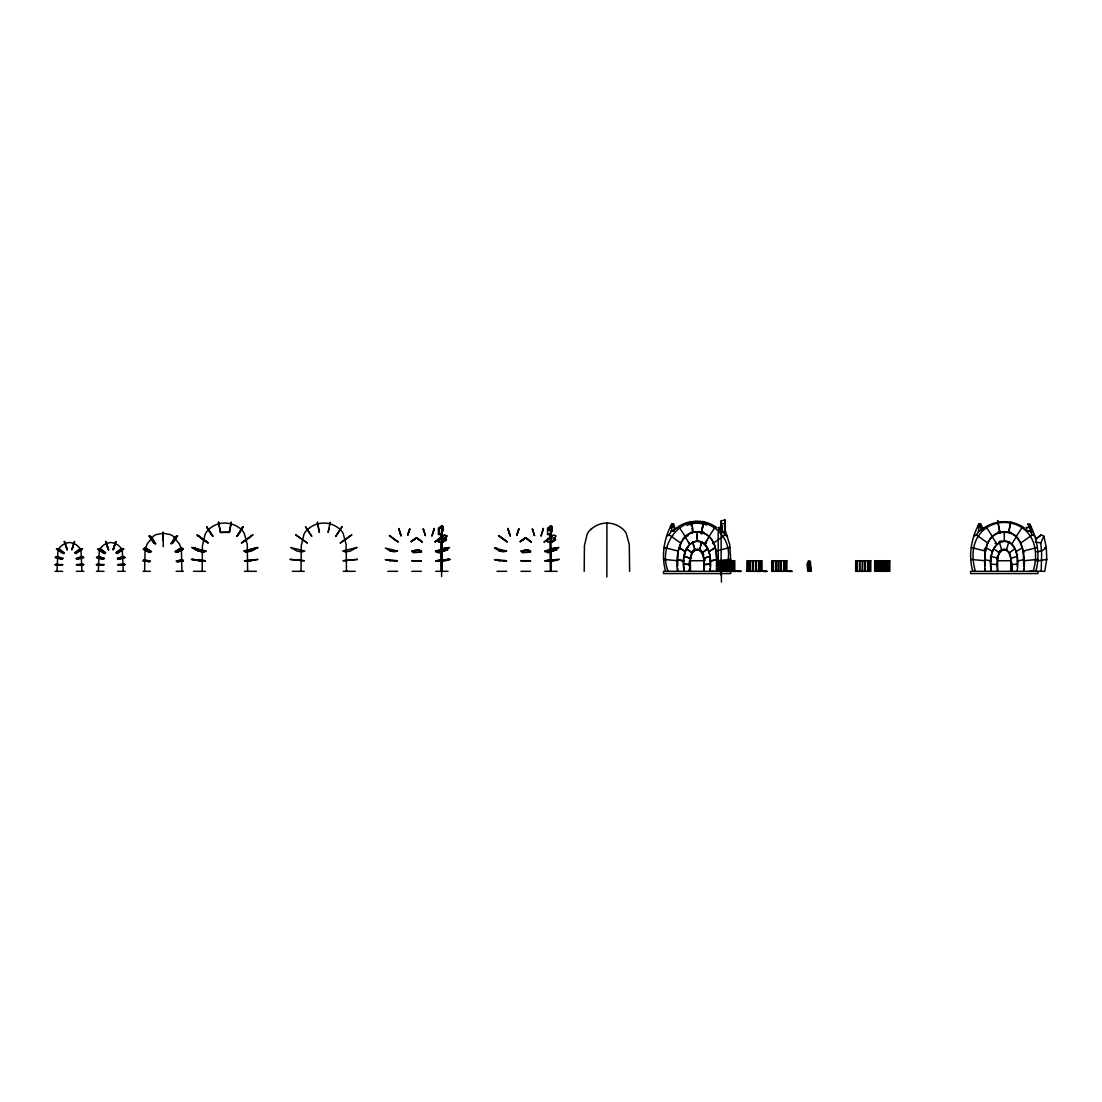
<?xml version="1.0" encoding="UTF-8"?>
<svg xmlns="http://www.w3.org/2000/svg" width="1102" height="1102" viewBox="0 0 1102 1102"><rect width="100%" height="100%" fill="white"/><g stroke="black" fill="none" stroke-linecap="round" stroke-linejoin="round"><path stroke-width="1.5" d="M163.248 540.862L163.248 532.018M438.899 538.74L438.899 540.972M441.282 571.318L441.296 541.289M441.723 558.59L441.613 571.318L441.282 542.115M441.613 556.207L441.613 550.022M441.723 549.774L441.723 531.371M442.233 527.293L441.723 525.654L441.723 527.39L440.676 527.266L438.472 529.621M550.38 571.318L550.38 542.115M550.711 571.318L550.711 558.838M550.711 556.207L550.711 550.022M550.711 548.755L550.711 531.619M550.711 526.77L550.711 525.916L550.711 541.798M606.858 576.911L606.927 523.037M675.14 529.153L673.57 523.794L671.531 528.85M703.93 571.318C703.186 564.403 706.602 549.14 695.775 549.388M710.005 568.77L710.005 571.318C715.969 531.453 678.171 531.439 684.314 571.318C676.738 537.611 712.856 526.935 710.005 566.221M719.083 529.566L719.083 527.403L719.083 530.503M1011.113 571.318L1010.906 559.94M1012.091 568.219L1012.091 566.676M1017.174 566.221C1020.025 526.963 983.99 537.583 991.414 571.318C985.174 531.495 1023.482 531.481 1017.091 571.318M416.859 537.941L421.956 541.785M677.606 571.318C674.41 554.829 681.27 525.806 703.599 533.024C716.465 538.244 717.126 554.168 716.603 566.029M984.789 571.318C984.83 558.149 983.039 539.525 997.751 533.148C1005.134 530.2 1014.487 532.638 1018.868 539.47M1023.799 571.318C1026.417 554.65 1020.727 525.861 997.751 533.148C984.885 538.231 984.306 554.265 984.802 566.029M677.689 571.318L677.702 568.412M698.461 549.388C687.62 549.085 691.078 564.486 690.307 571.318M984.857 571.318L984.885 568.412M1005.644 549.388C994.789 549.085 998.26 564.486 997.475 571.318M689.411 566.029L689.425 563.384M81.961 571.318L80.969 550.614A11.116 11.116 0 0 0 78.986 547.239L76.782 545.215A15.208 15.208 0 0 0 73.242 543.314L70.514 542.625A9.119 9.119 0 0 0 67.925 542.707L65.156 543.534A15.29 15.29 0 0 0 62.18 545.215L59.976 547.239A11.103 11.103 0 0 0 57.993 550.614L57.001 571.318M123.272 571.318L122.294 550.614A11.116 11.116 0 0 0 120.311 547.239L118.107 545.215A15.208 15.208 0 0 0 114.553 543.314L111.839 542.625A9.119 9.119 0 0 0 109.25 542.707L106.481 543.534A15.29 15.29 0 0 0 103.505 545.215L101.301 547.239A11.103 11.103 0 0 0 99.318 550.614L98.326 571.318M703.82 571.318C707.925 542.859 686.312 542.859 690.417 571.318M1010.989 571.318C1015.107 542.859 993.481 542.859 997.599 571.318M144.596 571.318L145.065 550.573A26.324 26.324 0 0 1 147.269 543.809L153.509 536.082A14.849 14.849 0 0 1 156.319 534.553L163.248 533.258L170.19 534.553A14.808 14.808 0 0 1 173 536.082L179.24 543.809A26.489 26.489 0 0 1 181.431 550.587L181.913 571.318M1011.967 571.318L1011.994 568.673M73.517 544.333L74.109 542.749L73.655 543.644M114.842 544.333L115.434 542.749L114.966 543.644M716.589 560.739L730.695 559.403L729.689 544.484L724.675 528.561M1035.784 571.318C1040.398 555.477 1037.244 538.272 1029.626 523.891L1030.825 527.431L1029.612 526.439M724.964 519.965L724.964 532.418L724.964 519.965L721.3 520.888L721.3 532.473L724.717 532.418M442.439 527.996C439.133 529.194 442.563 526.164 442.481 528.216M689.453 560.766L689.329 565.119L690.32 564.651L684.314 564.1L690.32 564.651M57.593 549.361L59.095 550.284M59.164 550.173L57.676 549.14M98.904 549.361L100.42 550.284M100.475 550.173L99.028 549.14M1041.211 571.318L1041.652 553.466L1040.756 542.942L1043.911 536.261L1041.252 534.911L1035.453 538.933M74.109 542.818L73.655 544.305M115.421 542.818L114.98 544.305M176.003 537.597L175.122 538.919M150.519 537.638L151.484 538.961M151.621 538.878L150.657 538.024M684.797 554.678L685.003 552.997M441.916 531.15L441.558 534.36L438.899 534.098L438.899 530.434M442.728 527.651L441.943 534.814L438.472 534.456L438.472 528.244L441.503 526.219L443.032 527.431L441.861 533.919M551.827 527.651L551.041 534.814L547.57 534.456L547.57 528.244L550.601 526.219L552.13 527.431L550.959 533.919M79.826 550.063L81.328 549.168M81.383 549.333L80.267 549.953M121.137 550.187L122.639 549.168M122.708 549.333L121.592 549.953M979.788 523.849L978.962 523.891C971.344 538.272 968.19 555.477 972.804 571.318M681.463 541.165L678.171 551.055L677.634 566.029M548.892 530.379C552.887 532.762 547.033 527.142 550.532 530.833M441.75 526.536L441.64 527.403L442.632 526.784L441.668 534.139L438.899 533.878L438.899 528.45L441.558 526.77L440.745 527.335M550.848 526.536L550.738 527.403L551.11 526.604M551.592 527.886L551.73 526.784M420.923 561.097L412.368 560.739M182.092 549.375L180.425 550.063L181.403 550.022M997.158 556.441L996.745 559.334L997.833 558.383L991.759 556.469M230.814 524.648L230.993 523.836M717.126 527.913C687.896 506.452 655.773 541.275 668.17 571.318M441.503 533.478L442.026 530.53M230.773 525.075L231.31 522.21L229.34 532.294M329.663 524.951L330.159 522.21L328.148 532.418L329.002 528.34M231.076 523.395L230.883 524.304L231.048 523.588M702.36 528.34C706.726 505.184 698.062 550.256 702.814 525.998M230.153 528.34L229.436 532.018L220.51 532.418L229.299 532.418L231.241 522.362M441.53 533.74L442.178 530.406M434.174 528.919L433.665 530.696M543.245 529.043L542.763 530.696M409.324 530.503L409.792 528.836L407.63 535.365L409.076 531.26M518.422 530.503L518.89 528.836M409.655 529.236L407.781 534.911M700.5 545.765L701.079 543.809M672.606 523.849L671.779 523.891C664.175 538.272 661.021 555.477 665.636 571.318M115.531 542.212L113.52 549.319M699.756 549.746L701.671 541.84M1008.853 541.84L1006.484 549.691L1009.473 552.749L1010.754 558.383L1016.829 556.469M71.947 549.719L74.399 541.633M113.258 549.719L115.71 541.633M699.315 549.691L699.908 547.735M72.76 547.694L71.685 549.691L74.633 541.481M114.071 547.694L112.996 549.691L115.958 541.481M671.779 523.891L671.104 528.01M978.962 523.891L977.763 527.459M518.174 531.26L516.728 535.365L518.877 528.836M978.714 528.85L980.752 523.794L982.323 527.321L982.323 530.792M671.476 526.494L671.821 525.585M978.645 526.494L979.003 525.585L977.681 526.508M518.684 529.373L516.879 534.911M670.884 527.651L672.564 526.191L675.14 529.263M808.014 563.769L807.931 565.629L808.703 565.533L808.152 564.072M809.047 561.579L808.248 563.26L808.964 564.169L810.039 562.86L809.419 561.552M240.911 530.461L241.958 528.561M243.129 526.811L237.219 535.889L242.881 527.155M341.992 526.811L335.724 536.412L341.978 526.797M666.655 536.013L669.176 534.911L671.132 531.426L674.479 531.026M973.837 536.013L976.344 534.911L978.893 531.109M144.21 559.857L143.563 560.987L149.844 561.111M145.464 561.014L143.095 561.014L143.852 559.678L150.382 561.125L148.798 561.896M81.025 557.75L82.746 557.309M82.774 557.502L81.093 557.929M122.35 557.75L124.058 557.309M124.085 557.502L122.418 557.929M708.131 538.437L709.22 536.674C701.864 529.594 688.13 530.696 682.537 539.47M1016.402 536.674L1011.912 543.782M706.368 543.327L704.743 543.782L709.22 536.674C718.352 545.821 716.19 559.623 716.617 571.318M706.974 540.255L704.743 543.782M709.082 536.412L715.336 526.797M1016.251 536.412L1022.504 526.797M241.283 529.69L242.302 528.23M240.842 530.654L241.985 528.877M237.44 535.696L242.771 527.459M239.533 532.679L236.861 536.412L243.115 526.797M241.393 529.525L241.861 528.864M171.884 543.493L176.871 536.04M998.564 552.391L1000.409 550.366M441.131 538.258L440.993 539.112L442.412 538.906L440.745 538.299L441.627 538.148M438.472 529.015L441.048 526.191L443.114 526.494L442.04 534.58L438.472 534.25M438.899 529.167L442.012 526.604M547.57 529.015L550.146 526.191L552.212 526.494L551.138 534.58L547.57 534.25M719.083 529.015L722.127 526.164M1026.265 529.015L1028.841 526.191L1030.893 526.494M688.13 546.675L687.607 547.239A11.103 11.103 0 0 0 686.684 548.479M998.591 552.529L1000.478 550.463M547.57 529.621L550.835 527.335M247.619 571.318L247.275 544.471L244.3 533.451A16.957 16.957 0 0 0 241.903 530.172L240.815 529.098A23.583 23.583 0 0 0 230.965 523.877A23.679 23.679 0 0 0 218.816 523.822A23.941 23.941 0 0 0 209.573 528.643L207.92 530.214A17.15 17.15 0 0 0 205.11 534.25L202.41 545.669L202.189 571.318M247.261 539.195L246.38 539.704M81.052 549.815L79.895 550.284M122.377 549.815L121.22 550.284M144.431 549.457L146.001 549.912M692.194 551.275L694.921 549.691L692.566 541.84M308.436 528.643L306.783 530.214A17.15 17.15 0 0 0 303.959 534.25L301.273 545.669L301.039 571.318M591.581 528.643L589.928 530.214A17.15 17.15 0 0 0 587.118 534.25L584.418 545.669L584.198 571.318M102.954 559.113L103.808 558.37L98.519 556.689L97.059 557.612L101.577 558.755M549.085 538.85L550.711 539.209L549.333 538.713M440.979 527.321L441.957 527.128M246.655 539.663L241.958 542.625M437.797 540.187L443.679 535.531L434.835 541.936L437.797 540.187L438.472 541.647L442.605 541.853M438.224 540.228L444.505 535.255L446.448 536.109L442.591 541.592L438.816 541.426L438.224 540.228L438.816 541.413M548.92 539.429L549.815 539.14M1035.894 539.14L1041.252 534.911M397.092 551L390.37 551L385.383 548.08L397.574 551.055L394.53 551.799L390.122 551.055M506.19 551L499.468 551L494.481 548.08L506.672 551.055L503.628 551.799L499.22 551.055M1014.97 548.617L1009.473 552.749M181.045 561.001L182.78 560.877L177.711 561.896L176.113 561.125L182.656 559.678L183.414 561.014L181.127 561.152M702.291 552.749L707.801 548.617L702.291 552.749L703.462 553.645L700.996 550.366M440.428 550.477L441.337 550.173M549.526 550.477L550.435 550.173M713.683 542.942L725.061 534.911L727.582 536.013M1023.786 566.029L1023.235 551.055L1020.865 542.942L1032.23 534.911L1034.75 536.013M442.439 550.49L440.993 550.862L443.142 549.967M550.642 550.876L549.815 550.986M246.752 551.083L248.405 550.697M248.432 550.835L246.944 551.207L247.606 550.945M413.319 540.407L416.157 537.941L411.363 541.481L416.501 537.652L410.95 541.757L412.231 541.22M522.417 540.407L525.255 537.941L520.048 541.757L521.329 541.22M242.729 542.349L249.093 537.872M525.599 537.652L520.461 541.481L525.599 537.652L528.313 539.539M531.054 541.785L525.599 538.203M75.349 553.287L81.796 548.906M116.674 553.287L123.107 548.906M205.482 550.986L202.713 551.84L198.456 551.014L192.368 547.653L194.847 547.763M675.333 529.07C697.456 509.551 733.023 530.971 728.105 559.458L730.695 559.403M982.516 529.07C994.376 519.841 1012.008 519.07 1024.309 527.913M442.632 550.986L447.095 548.08L444.795 548.011L435.731 551.758L442.866 551.055L449.561 547.515L435.442 551.055L436.75 551.923L442.921 551.014L447.619 547.97L444.836 547.887M1022.449 547.584L1016.058 551.647M175.852 537.418L174.887 538.878M208.485 529.8L207.989 528.864M676.972 527.982L671.132 531.426M984.141 527.982L978.301 531.426M442.976 541.633L445.924 539.732M182.753 560.89L181.802 560.753M443.004 541.592L445.966 539.704L445.539 538.162M56.216 557.529L57.938 557.75M97.527 557.529L99.263 557.75M443.142 535.916L435.249 541.895M552.24 535.916L543.989 542.17M550.821 536.729L552.777 535.531M250.512 536.357L252.317 535.283M180.935 549.526L182.023 549.251M550.449 539.484L549.347 539.622M251.311 551.014L257.964 547.515L243.845 551.055L247.096 551.827M56.23 557.309L57.4 557.405M57.869 557.929L56.725 557.819M97.555 557.309L98.712 557.405M99.194 557.929L98.05 557.819M145.987 550.201L145.023 549.981M176.54 552.157L182.891 548.879M549.788 538.327L551.083 538.313M102.693 565.037L103.464 564.665L97.031 564.651M693.296 550.463L695.018 549.65L694.329 547.735M442.412 550.353L440.841 550.697L442.274 550.573M204.958 560.711L191.321 559.403L205.427 560.739L198.236 560.739M81.093 564.61L82.802 564.486M82.788 564.61L81.644 564.486M122.418 564.61L124.127 564.486M124.113 564.61L122.969 564.486M437.15 551.62L446.2 548.052M437.728 551.813L447.991 547.708M550.614 550.738L548.961 551.124L551.344 550.353M175.314 536.977L177.091 536.233L172.559 542.997L171.292 543.369M245.815 551.937L256.986 547.46M550.421 550.972L549.237 551.248M248.212 550.945L246.944 550.972M82.223 557.832L81.576 557.405M123.548 557.832L122.887 557.405M441.819 550.463L441.02 550.642M550.917 550.463L549.967 550.793M56.037 564.541L57.869 564.61M97.348 564.541L99.18 564.61M440.511 552.143L442.122 551.565L441.089 551.937M441.613 551.744L440.731 552.047L442.398 551.468M549.044 552.336L550.89 551.689L549.361 552.226M440.828 552.019L442.481 551.441M549.292 552.254L551.152 551.592M438.472 552.846L447.88 549.54L438.885 552.708M547.57 552.846L556.978 549.54L552.667 551.055M443.514 551.069L447.481 549.678M549.829 552.047L550.711 551.744M145.436 561.152L143.742 560.89L144.693 560.766M703.586 558.383L709.647 556.469L703.586 558.383L704.784 560.766L704.412 557.929L704.66 559.334M716.052 551.055L730.185 547.515L727.237 547.653M670.512 526.508L671.517 526.205M396.21 560.946L397.037 560.725M505.308 560.946L506.135 560.725M56.161 564.486L57.318 564.486M57.827 564.734L56.202 564.623M97.486 564.486L98.643 564.486M99.139 564.734L97.527 564.623M76.617 558.962L83.297 557.268M117.928 558.962L124.609 557.268M1023.703 559.678L1017.16 561.125M440.442 560.532L441.351 560.422M442.081 560.491L440.635 560.491M549.54 560.532L551.537 560.505L549.526 560.587M244.672 551.606L254.603 549.361M246.876 551.95L251.545 551.055M438.472 551.95L443.142 551.055M1001.69 540.999L999.142 541.481L1001.649 549.746M246.407 560.863L248.446 560.684L247.661 560.656M57.896 549.802L58.888 549.678M99.221 549.802L100.199 549.678M247.812 560.766L246.793 560.766L248.102 560.739M549.733 560.491L551.51 560.505M998.04 532.431L1000.52 532.018M690.307 532.404C697.18 535.186 688.061 514.675 691.422 525.998M997.489 532.404L1011.099 532.404M442.315 560.574L441.53 560.56M177.229 561.662L183.249 560.739M440.456 560.601L441.461 560.546M446.351 559.637L436.447 560.711M551.028 560.408L549.719 560.601L550.49 560.574M245.801 561.07L257.386 559.43M437.728 561.028L448.473 559.472M438.128 561.028L448.679 559.472M550.173 560.587L552.46 560.339M1036.775 551.716L1041.569 551.055L1046.294 547.653L1043.911 536.261M551.275 560.601L550.366 560.574M443.555 560.739L447.853 560.188L438.472 561.373M552.653 560.739L556.951 560.188L547.57 561.373M201.377 550.697L203.043 551.083M202.961 551.207L202.189 550.945M443.142 560.739L438.472 561.07L447.674 559.609L435.772 560.987L450.084 559.403L435.979 560.739L436.75 561.083M108.092 549.319L105.861 541.95M82.264 564.72L81.176 564.72M123.589 564.72L122.501 564.72M1023.772 560.739L1037.864 559.403M246.903 560.794L247.647 560.739L246.366 560.918M1017.091 564.1L1011.085 564.651L1012.091 565.119L1012.091 571.318M445.911 537.872L446.379 539.787L443.087 541.909L446.42 539.76L445.911 537.872L438.472 538.52L438.472 541.192M555.009 537.872L555.477 539.787L552.212 541.867L555.477 539.787L555.009 537.872L547.57 538.52L547.57 541.192M1002.944 549.388L1006.939 549.746M244.864 560.959L254.617 560.147M251.545 560.739L244.382 560.739L257.937 559.444M1037.354 547.515L1023.235 551.055L1024.543 551.923M76.892 564.94L83.394 564.5M118.217 564.94L124.705 564.5M978.7 526.205L982.323 529.263L981.014 527.197M1036.789 560.987L1046.776 559.458L1046.294 547.653L1044.806 547.611M257.441 547.639L244.313 550.986L245.539 551.813M446.544 547.763L449.037 547.639M671.09 531.15L673.79 531.068M447.398 559.499L449.547 559.444M724.964 532.418L723.05 532.445M201.349 550.835L202.754 550.931M301.796 551.95L304.827 551.055L290.694 547.515L297.085 551.055L300.226 551.661M438.651 551.606L436.13 551.014M413.443 561.29L414.696 561.276M732.183 560.739L732.183 571.318L736.37 571.318L663.487 571.318L663.487 573.563L730.75 573.563L730.833 560.739M709.55 571.318L713.421 571.318M202.41 560.684L202.01 560.656M438.665 560.932L436.199 560.725M394.323 560.959L397.519 560.739L387.904 559.651M503.421 560.959L506.617 560.739L497.002 559.651M345.601 571.318L347.378 571.318M740.337 571.318L738.23 571.318M759.347 571.318L757.432 571.318M766.413 571.318L764.03 571.318M788.949 571.318L791.016 571.318M495.005 548.19L497.319 548.19M387.987 559.692L385.328 559.651L390.383 560.725M497.085 559.692L494.426 559.651L499.482 560.725M201.611 560.725L202.754 560.725M690.541 560.739L703.696 560.739M997.723 560.739L1010.865 560.739M300.157 571.318L301.934 571.318M730.24 571.318L725.929 571.318M791.842 571.318L787.544 571.318L792.104 571.318M55.1 571.318L62.662 571.318M76.3 571.318L83.862 571.318M96.425 571.318L103.987 571.318M117.625 571.318L125.187 571.318M143.108 571.318L150.368 571.318M176.141 571.318L183.387 571.318M193.415 571.318L205.399 571.318M244.41 571.318L256.38 571.318M292.278 571.318L304.262 571.318M343.259 571.318L355.243 571.318M387.876 571.318L397.533 571.318M411.873 571.318L421.419 571.318M435.772 571.318L447.991 571.318M496.974 571.318L506.631 571.318M520.971 571.318L530.517 571.318M544.87 571.318L557.089 571.318M746.495 571.318L762.033 571.318L762.033 560.739L746.894 560.739L746.894 571.318M759.857 571.318L758.947 571.318L758.92 560.739M765.256 571.318L766.014 571.318M790.162 571.318L790.919 571.318M735.544 571.318L733.946 571.318L733.78 560.739M445.056 559.623L447.15 559.651M1045.509 559.43L1046.776 559.458L1044.696 571.318L970.669 571.318L970.669 573.563L1037.919 573.563L1037.919 571.318M666.131 559.458L663.542 559.403L677.634 560.739M721.08 524.456L720.653 523.781L721.658 526.191L722.705 526.205M202.768 560.822L202.079 560.656M666.986 547.653L664.051 547.515L678.171 551.055M970.724 559.403L984.816 560.739M441.613 526.756L442.481 527.665M551.703 541.853L547.57 541.647L546.854 540.2L553.548 534.911L556.069 536.013L551.95 541.853L547.57 541.661L546.895 540.187L544.292 541.716M202.754 551.207L201.666 550.972M1026.926 530.944L1030.287 531.426L1032.23 534.911M721.3 523.588L724.717 523.794M499.247 560.739L503.628 561.001M390.149 560.739L394.53 561.001M971.234 547.515L985.353 551.055M96.893 564.5L103.395 564.94M55.582 564.5L62.07 564.94M1030.094 571.098L1033.235 571.318C1051.308 506.162 957.28 506.162 975.353 571.318M547.57 533.905L550.986 534.181L552.074 528.574L551.289 527.954M438.472 533.905L441.888 534.181L442.976 528.574L442.191 527.954M997.503 564.651L991.497 564.1M195.164 560.147L204.931 560.959M203.801 561.083L192.616 559.43L203.291 561.028M143.246 560.739L149.28 561.662M143.673 560.794L144.596 560.946M701.643 532.018L703.916 532.404M700.886 532.018L703.379 532.431M1035.177 541.922L1040.756 542.942M123.286 549.264L121.358 548.92L116.454 552.598L117.363 553.287M978.383 530.2L981.042 530.723M671.214 530.2L673.873 530.723M991.428 561.125L984.885 559.678M506.493 541.605L498.435 535.517L507.512 541.991L498.986 535.889M195.192 549.375L205.124 551.606M701.12 533.657L702.112 533.891M96.99 557.268L103.671 558.962M55.679 557.268L62.359 558.962M995.051 543.327L996.676 543.782L992.186 536.674M704.812 524.318L703.2 523.822A23.679 23.679 0 0 0 691.037 523.822M150.657 537.418L151.484 538.368M124.581 564.651L118.148 564.665L118.92 565.037M440.883 538.396L442.329 538.974M193.305 547.584L203.994 551.937M193.112 547.584L203.595 551.95M1028.29 530.475L1030.287 531.426L1030.439 528.988M144.018 549.085L144.83 549.499M985.711 550.008L984.238 549.251L986.138 547.584L992.53 551.647M143.618 548.879L149.968 552.157M143.715 549.333L149.087 552.102L150.933 551.482L145.326 547.914M202.589 539.167L203.966 540.132M202.988 539.415L203.911 540.159L197.492 535.283L207.837 542.625L196.955 534.911L208.333 542.942L203.65 540.2M976.344 534.911L987.723 542.942M669.176 534.911L680.54 542.942M106.66 544.36L106.205 542.652L106.77 544.333M64.99 543.438C66.161 545.821 64.164 541.523 65.046 543.63M389.888 535.889L398.414 541.991L395.205 540.159M391.293 536.715L389.337 535.517L395.315 540.187M435.924 550.986L437.15 551.813M98.491 548.906L104.938 553.287M104.249 553.287L98.326 549.264L100.254 548.92L105.145 552.598L104.47 553.645L97.706 549.058L100.13 548.617L105.627 552.749M57.18 548.906L63.613 553.287M416.501 537.652L419.215 539.539M528.85 540.49L531.426 542.032L528.175 539.484M200.716 537.872L207.08 542.349M416.501 538.203L422.328 542.032L419.077 539.484M999.115 552.749L993.618 548.617M510.13 535.558L507.953 528.919M401.032 535.558L398.731 528.478L401.183 535.985L400.164 533.216M986.083 526.797L992.337 536.412M678.901 526.797L685.155 536.412M305.543 526.797L311.797 536.412L305.529 526.811M206.694 526.797L212.934 536.412L210.275 532.679M700.941 550.463L703.847 555.16M534.415 535.228L532.307 528.836M425.317 535.228L423.209 528.836L425.468 535.668L424.89 534.181M212.59 535.889L207.865 528.96M149.624 536.04L154.624 543.493M207.038 527.486L212.355 535.696M688.392 542.06L689.494 543.782L685.017 536.674L686.105 538.437M1028.249 524.456L1027.835 523.781L1029.874 528.836M106.288 542.721L106.632 543.644M64.963 542.721L65.321 543.644M723.105 531.426L725.061 534.911M206.666 526.811L208.002 529.125M1030.714 528.726L1031.334 529.883M1019.942 541.165L1020.865 542.942M712.471 542.583L713.104 543.809M219.036 525.089L218.499 522.21L220.51 532.418M1029.874 526.177L1030.522 527.651M721.658 526.191L722.196 527.486M423.361 529.236L423.76 530.723M724.482 530.599L724.73 531.343M533.988 534.181L534.566 535.668L532.445 529.112M105.888 541.633L108.34 549.719M64.577 541.633L67.029 549.719M693.158 543.809L693.737 545.765M399.351 530.696L398.855 528.919M532.445 529.236L532.858 530.723M1031.513 530.255L1032.106 532.5M218.733 523.34L218.94 524.373M998.605 525.998C994.899 506.066 1002.944 548.204 998.811 527.073M691.877 528.34L692.593 532.018M218.513 522.238L220.469 532.294M550.394 541.289L550.766 571.318M689.411 568.673L689.453 571.318M1012.063 563.673L1012.091 565.119M1023.703 568.412L1023.73 571.318M1011.98 563.384L1011.994 566.029M716.534 568.412L716.548 571.318M550.366 537.804L550.353 534.69M441.268 537.804L441.255 534.69M629.628 571.318L629.283 544.471L626.308 533.451A16.957 16.957 0 0 0 623.911 530.172L622.823 529.098A23.721 23.721 0 0 0 591.65 528.712M346.483 571.318L346.138 544.471L343.149 533.451A16.957 16.957 0 0 0 340.766 530.172L339.678 529.098A23.721 23.721 0 0 0 308.505 528.712M718.187 532.17L718.256 571.318M550.366 534.236L550.38 538.368M441.613 525.916L441.613 541.798M441.255 533.754L441.282 538.368M1026.265 527.403L1026.265 529.855M1004.294 531.839L1004.294 540.862M888.818 560.739L888.804 571.318M888.157 560.739L888.157 571.318M887.468 560.739L887.468 571.318M887.206 560.739L887.206 571.318M885.87 560.739L885.87 571.318M885.609 560.739L885.609 571.318M884.272 560.739L884.272 571.318M884.024 560.739L884.024 571.318M882.674 560.739L882.674 571.318M882.427 560.739L882.427 571.318M881.077 560.739L881.077 571.318M880.829 560.739L880.829 571.318M879.479 560.739L879.479 571.318M879.231 560.739L879.231 571.318M877.881 560.739L877.881 571.318M877.633 560.739L877.633 571.318M876.283 560.739L876.283 571.318M876.035 560.739L876.035 571.318M875.677 560.739L875.663 571.318M869.822 560.739L869.891 571.318M869.23 560.739L869.23 571.318M868.059 560.739L868.059 571.318M867.866 560.739L867.866 571.318M867.66 560.739L867.66 571.318M865.346 560.739L865.346 571.318M865.153 560.739L865.153 571.318M864.946 560.739L864.946 571.318M862.632 560.739L862.632 571.318M862.439 560.739L862.232 571.318M859.725 560.739L859.932 571.318M859.519 560.739L859.519 571.318M856.681 560.739L856.516 571.318M785.946 560.739L785.878 571.318M785.299 560.739L785.299 571.318M784.114 560.739L784.114 571.318M783.921 560.739L783.921 571.318M783.715 560.739L783.715 571.318M781.208 560.739L781.414 571.318M781.001 560.739L781.001 571.318M778.701 560.739L778.701 571.318M778.494 560.739L778.494 571.318M778.288 560.739L778.288 571.318M775.987 560.739L775.987 571.318M775.78 560.739L775.78 571.318M775.574 560.739L775.574 571.318M773.273 560.739L773.273 571.318M773.136 560.739L773.136 571.318M772.736 560.739L772.736 571.318M772.571 560.739L772.571 571.318M761.027 560.739L761.041 571.318M760.38 560.739L760.38 571.318L756.44 571.318L756.055 560.739M759.182 560.739L759.182 571.318M758.892 560.739L758.892 571.318M758.631 560.739L758.631 571.318M756.316 560.739L756.316 571.318M755.752 560.739L755.752 571.318M753.437 560.739L753.437 571.318M753.176 560.739L753.148 571.318M752.886 560.739L752.886 571.318M750.558 560.739L750.558 571.318M750.297 560.739L750.269 571.318M750.007 560.739L750.007 571.318M748.547 560.739L748.547 571.318M747.9 560.739L747.886 571.318M734.786 571.318L734.786 560.739L719.647 560.739L719.647 571.318M733.133 560.739L733.133 571.318M732.431 560.739L732.431 571.318M730.585 560.739L730.585 571.318M729.248 560.739L729.248 571.318L727.816 571.318L727.389 560.739M728.987 560.739L728.987 571.318M727.651 560.739L727.651 571.318M726.053 560.739L726.053 571.318M725.805 560.739L725.805 571.318M724.455 560.739L724.455 571.318M724.207 560.739L724.207 571.318M722.857 560.739L722.857 571.318M722.609 560.739L722.609 571.318M722.223 526.095L722.223 530.792M721.3 560.739L721.3 571.318M721.411 571.979L721.411 582.118M721.135 520.709L721.135 575.216M721.011 560.739L721.011 571.318M720.639 560.739L720.653 571.318M697.111 531.839L697.111 540.751M697.111 534.181L697.111 538.699M689.329 569.762L689.329 571.318M550.711 547.666L550.711 567.213M550.38 549.127L550.38 551.289M550.38 560.05L550.38 560.822M441.723 530.117L441.723 537.79M441.723 540.944L441.723 566.965M441.613 547.666L441.613 576.498M441.282 549.127L441.282 551.289M441.282 560.05L441.282 560.822M163.248 533.216L163.248 546.702M679.603 547.763A26.324 26.324 0 0 1 680.554 545.077M687.372 536.082A14.849 14.849 0 0 1 688.295 535.503M686.835 525.461A23.721 23.721 0 0 1 706.754 525.075M808.62 567.406L808.51 570.423L808.62 567.406M808.689 565.781L808.124 567.213L808.689 565.781M809.061 567.351L808.937 570.56L810.369 570.56L809.061 567.351M809.143 565.285L809.075 567.089L809.143 565.285M421.033 551.124L420.95 552.088L413.732 552.446L412.3 551.069L418.237 549.898L421.033 551.124M421.46 551.055L421.377 552.212L413.429 552.598L411.804 551.055L418.457 549.746L421.46 551.055M530.131 551.124L530.048 552.088L522.83 552.446L521.398 551.069L527.335 549.898L530.131 551.124M530.558 551.055L530.475 552.212L522.527 552.598L520.902 551.055L527.555 549.746L530.558 551.055M530.076 560.753L521.466 560.739L530.076 560.753M421.405 560.739L411.873 560.739L421.405 560.739M530.503 560.739L520.971 560.739L530.503 560.739M1010.699 522.21L1008.688 532.418L1010.686 522.224M434.312 528.519L431.956 535.916L434.312 528.519M543.41 528.519L541.054 535.916L543.41 528.519M808.386 561.193L806.995 564.169L807.862 571.318L811.292 571.318L810.301 561.125L808.386 561.193M507.829 528.478L510.281 535.985L507.829 528.478M810.108 563.59L809.612 565.409L810.108 563.59M175.356 536.674L170.879 543.782L172.491 543.327L177.56 535.765L175.356 536.674M446.971 536.013L442.852 541.853L438.472 541.661L437.756 540.2L444.45 534.911L446.971 536.013M145.092 547.584L143.205 549.251L149.28 552.391L151.484 551.647L145.092 547.584M63.021 558.383L61.932 559.334L55.141 557.598L56.946 556.469L63.021 558.383M104.332 558.383L103.257 559.334L96.453 557.598L98.271 556.469L104.332 558.383M252.84 534.911L241.476 542.942L252.84 534.911M351.703 534.911L340.325 542.942L351.703 534.911M64.315 552.749L63.145 553.645L56.395 549.058L58.805 548.617L64.315 552.749M80.171 548.617L74.66 552.749L75.818 553.645L82.581 549.058L80.171 548.617M121.482 548.617L115.972 552.749L117.143 553.645L123.892 549.058L121.482 548.617M205.964 551.055L202.933 551.95L198.236 551.055L191.844 547.515L205.964 551.055M556.717 547.97L551.964 551.055L544.829 551.758L553.934 547.887L556.717 547.97M715.281 547.584L708.875 551.647L715.281 547.584M181.183 547.914L175.562 551.482L177.422 552.102L182.794 549.333L181.183 547.914M181.417 547.584L175.011 551.647L177.229 552.391L183.304 549.251L181.417 547.584M356.828 547.515L350.408 551.055L345.725 551.95L342.694 551.055L356.828 547.515M558.659 547.515L552.24 551.055L547.57 551.95L544.54 551.055L558.659 547.515M62.69 564.651L55.1 564.679L62.69 564.651M104.001 564.651L96.425 564.679L104.001 564.651M304.276 560.739L290.184 559.403L304.276 560.739M82.016 556.469L75.955 558.383L77.03 559.334L83.835 557.598L82.016 556.469M123.341 556.469L117.267 558.383L118.355 559.334L125.146 557.598L123.341 556.469M123.093 556.689L117.804 558.37L118.658 559.113L124.554 557.612L123.093 556.689M716.52 559.678L709.991 561.125L716.52 559.678M556.772 559.609L545.077 560.739L559.182 559.403L544.87 560.987L556.772 559.609M182.298 559.857L176.664 561.111L182.932 560.987L182.298 559.857M357.337 559.403L343.232 560.739L357.337 559.403M810.301 565.574L809.984 566.979L810.301 565.574M810.452 567.172L810.769 570.354L810.452 567.172M67.291 549.691L64.343 541.481L67.291 549.691M108.602 549.691L105.654 541.481L108.602 549.691M709.908 564.1L703.916 564.651L709.908 564.1M82.278 564.1L76.286 564.651L83.862 564.679L82.278 564.1M123.603 564.1L117.597 564.651L125.187 564.679L123.603 564.1M737.693 571.318L736.825 571.318L741.136 571.318L737.693 571.318M763.493 571.318L762.639 571.318L766.937 571.318L763.493 571.318M786.869 560.739L771.731 560.739L771.731 571.318L786.869 571.318L786.869 560.739M870.814 560.739L855.675 560.739L855.675 571.318L870.814 571.318L870.814 560.739M889.81 560.739L874.671 560.739L874.671 571.318L889.81 571.318L889.81 560.739M684.246 561.125L677.716 559.678L684.246 561.125M155.63 543.782L154.004 543.327L148.949 535.765L151.139 536.674L155.63 543.782M155.217 543.369L153.936 542.997L149.417 536.233L151.181 536.977L155.217 543.369M690.651 558.383L684.576 556.469L690.651 558.383M307.183 542.942L295.818 534.911L307.183 542.942M685.348 551.647L678.956 547.584L685.348 551.647M691.946 552.749L686.436 548.617L691.946 552.749M317.39 522.265L319.36 532.418L317.39 522.265M857.218 571.318L857.218 560.739L857.081 571.318"/></g></svg>
